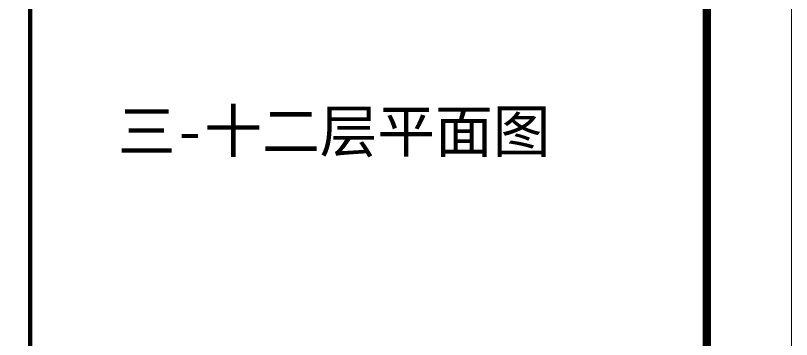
# Model space of a CAD drawing. Extents: x 1332633 to 1595679, y 264824 to 640777.
# Drawn here: x 1397247 to 1401833, y 547756 to 549671 of the extents above; entities that cross this region are included whole.
import ezdxf
from ezdxf.enums import TextEntityAlignment as Align

# ---------------------------------------------------------------- set-up
doc = ezdxf.new("R2010")
doc.units = 0
doc.header["$LTSCALE"] = 1000
doc.header["$MEASUREMENT"] = 0
doc.layers.get('0').update_dxf_attribs({"linetype": 'CONTINUOUS'})
doc.layers.add('_公共_图框', color=4, linetype='CONTINUOUS', lineweight=5)
doc.styles.add('图框文字', font='SIMKAI.TTF')

# ---------------------------------------------------------------- blocks, each defined once
blk = doc.blocks.new('vvxv')
at = {"layer": '_公共_图框'}
blk.add_lwpolyline([(-63000, 0), (0, 0), (0, 29700), (-63000, 29700)], close=True, dxfattribs=at)
at = {"layer": '_公共_图框', "const_width": 50}
blk.add_lwpolyline([(-61750, 500), (-500, 500), (-500, 29200), (-61750, 29200)], close=True, dxfattribs=at)
at = {"layer": '_公共_图框', "const_width": 25}
blk.add_lwpolyline([(-4500, 29200), (-4500, 500)], dxfattribs=at)
at = {"layer": '_公共_图框', "style": '图框文字'}
for tag, height, p in [('建设单位', 250, (-2500, 19150)), ('合作单位', 250, (-2527, 16841.6)), ('项目名称', 250, (-2500, 15150)), ('项目编号', 250, (-2500, 13150)), ('建筑', 175, (-1300, 2800)), ('方案深化', 175, (-1300, 2450)), ('1:100', 175, (-1300, 2100)), ('20090705', 175, (-1300, 1750)), ('图号', 175, (-1300, 1225))]:
    blk.add_attdef(tag, text='', height=height, dxfattribs=at).set_placement(p, align=Align.MIDDLE_CENTER)

msp = doc.modelspace()

# ---------------------------------------------------------------- block references
msp.add_blockref('vvxv', (1401833.4, 544719.3))

# ---------------------------------------------------------------- texts
at = {"layer": '_公共_图框', "style": '图框文字'}
msp.add_attdef('三-十二层平面图', text='XXXXXX', height=250, dxfattribs=at).set_placement((1399130.6, 548988.1), align=Align.MIDDLE_CENTER)

doc.saveas('drawing.dxf')
